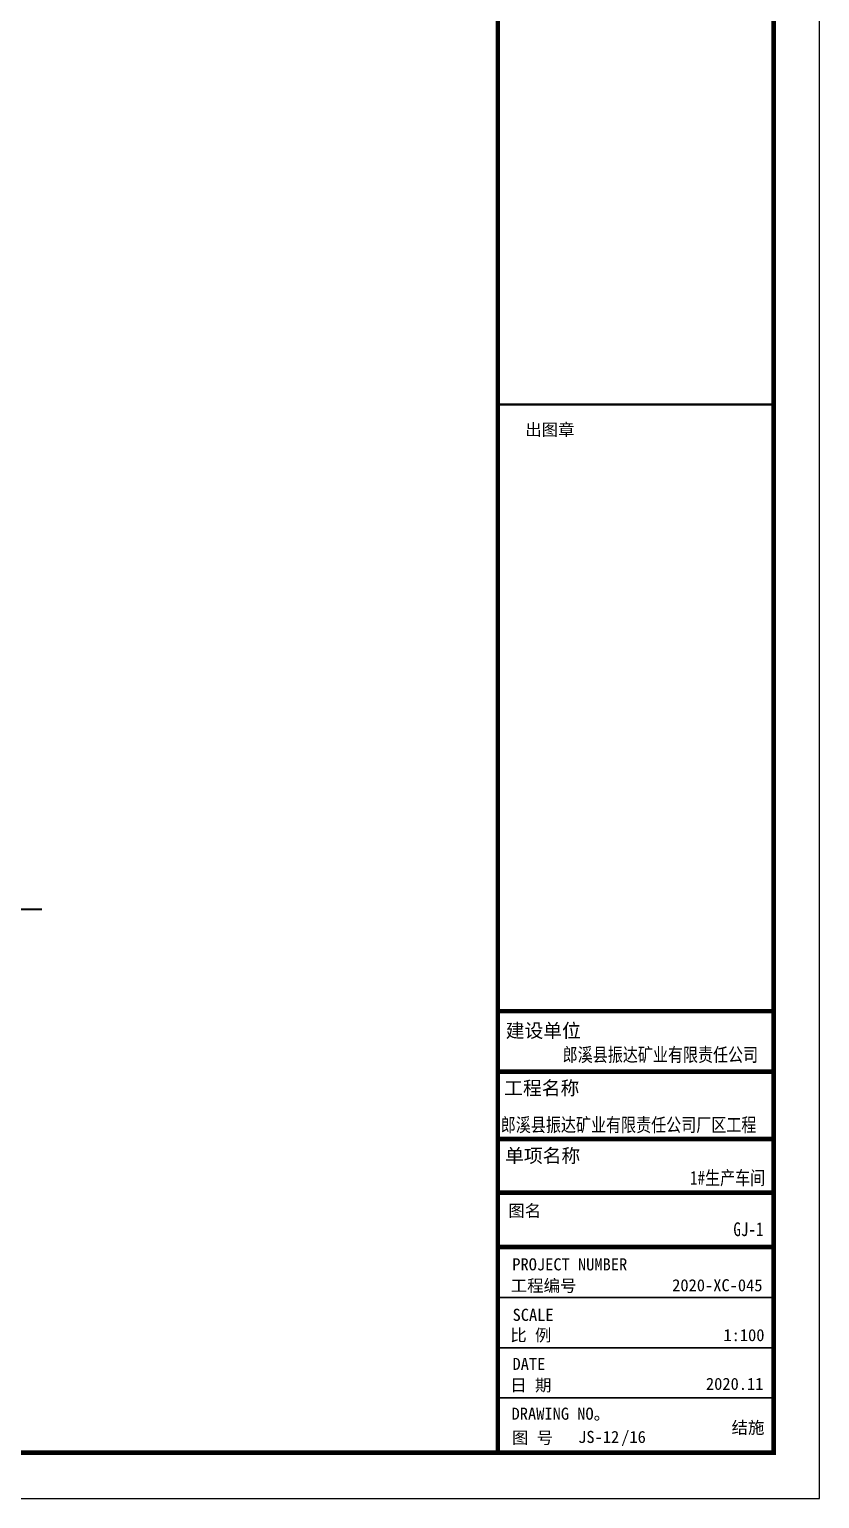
# Model space of a CAD drawing. Extents: x 69728788 to 150676229, y 15322671 to 43663798.
# Drawn here: x 75305369 to 75325164, y 19729393 to 19766204 of the extents above; entities that cross this region are included whole.
import ezdxf

# ---------------------------------------------------------------- set-up
doc = ezdxf.new("R2010")
doc.units = 0
doc.header["$LTSCALE"] = 1000
doc.header["$MEASUREMENT"] = 0
doc.layers.get('0').update_dxf_attribs({"linetype": 'CONTINUOUS'})
for name, color, linetype in [('PUB_TITLE', 4, 'CONTINUOUS'), ('TEXT', 7, 'CONTINUOUS'), ('图框', 253, 'CONTINUOUS')]:
    doc.layers.add(name, color=color, linetype=linetype)
doc.layers.add('次梁箍筋', color=1, linetype='CONTINUOUS', lineweight=40)
doc.styles.add('-黑体', font='simhei.ttf')
doc.styles.add('宋体', font='', dxfattribs={"width": 0.8})
doc.styles.add('黑体', font='simhei.ttf', dxfattribs={"width": 0.6, "height": 4.3})
doc.styles.get('宋体').set_extended_font_data('SimSun')

# ---------------------------------------------------------------- blocks, each defined once
blk = doc.blocks.new('11')
at = {"color": 7}
blk.add_line((76387052.2, 21115868.6, -220000), (76389304.7, 21115868.6, -220000), dxfattribs=at)

msp = doc.modelspace()

# ---------------------------------------------------------------- linework, layer by layer
at = {"layer": 'PUB_TITLE'}
msp.add_lwpolyline([(75107584.3, 19729392.8), (75325164.3, 19729392.8), (75325164.3, 19797702.8), (75107584.3, 19797702.8)], close=True, dxfattribs=at)
at = {"layer": 'PUB_TITLE', "const_width": 115}
msp.add_lwpolyline([(75110459.3, 19730542.8), (75324014.3, 19730542.8), (75324014.3, 19796552.8), (75110459.3, 19796552.8)], close=True, dxfattribs=at)
at = {"layer": '图框', "color": 4}
for points, const_width in [([(75324014.3, 19730542.8), (75317103.6, 19730542.8), (75317103.6, 19796552.8), (75324014.3, 19796552.8)], 113.4), ([(75317103.6, 19741604.8), (75323989.1, 19741604.8)], 114.5), ([(75317103.6, 19740090.3), (75323991.3, 19740090.3)], 114.5), ([(75317103.6, 19738403), (75324014.3, 19738403)], 114.5), ([(75317103.6, 19737056.6), (75324014.3, 19737056.6)], 114.5), ([(75317103.6, 19735694.4), (75324014.3, 19735694.4)], 114.5), ([(75317103.6, 19734430.7), (75324014.3, 19734430.7)], 46.4), ([(75317103.6, 19733169.2), (75324014.3, 19733169.2)], 46.4), ([(75317103.6, 19731917.3), (75324014.3, 19731917.3)], 46.4)]:
    msp.add_lwpolyline(points, dxfattribs=dict(at, const_width=const_width))
at = {"layer": '图框', "color": 0, "const_width": 57.5}
msp.add_lwpolyline([(75317103.6, 19756805.4), (75324014.3, 19756805.4)], dxfattribs=at)

# ---------------------------------------------------------------- block references
at = {"layer": '次梁箍筋', "xscale": 1.200000002980232, "yscale": 1.199999999254942, "zscale": 1.200000000011642}
msp.add_blockref('11', (-16361481.5, -5594877), dxfattribs=at)

# ---------------------------------------------------------------- texts
at = {"layer": 'TEXT', "color": 3, "style": '-黑体', "width": 0.8}
for s, height, p in [('郎溪县振达矿业有限责任公司', 345.172, (75318727.9, 19740342)), ('郎溪县振达矿业有限责任公司厂区工程', 345.172, (75317177.4, 19738585.4)), ('1#生产车间', 345.17, (75321917.8, 19737256.3)), ('GJ-1', 345.17, (75323004.6, 19735969.6, -15.9))]:
    msp.add_text(s, height=height, dxfattribs=at).set_placement(p)
at = {"layer": '图框', "color": 4}
for s, height, style, p in [('出图章', 302.39, '黑体', (75317788.1, 19756022.9)), ('建设单位', 345, '黑体', (75317301, 19740946.2)), ('工程名称', 345, '黑体', (75317262.8, 19739507)), ('单项名称', 345, '黑体', (75317285.8, 19737812.2)), ('图名', 302.39, '黑体', (75317365.4, 19736452.8)), ('工程编号', 302.39, '黑体', (75317424.6, 19734576.8)), ('2020-XC-045', 302.386, '宋体', (75321470.7, 19734587.3)), ('SCALE', 302.39, '黑体', (75317472.8, 19733846)), ('比 例', 302.39, '黑体', (75317414.5, 19733336.6)), ('1:100', 302.39, '宋体', (75322754.7, 19733337.8)), ('DATE', 302.39, '黑体', (75317471.2, 19732617.1)), ('日 期', 302.39, '黑体', (75317414.5, 19732084.6)), ('2020.11', 302.39, '宋体', (75322317, 19732117.1)), ('DRAWING NO。', 302.386, '黑体', (75317447.4, 19731369.6)), ('图 号', 302.39, '黑体', (75317457.4, 19730765.8))]:
    msp.add_text(s, height=height, dxfattribs=dict(at, style=style)).set_placement(p)
at = {"layer": '图框', "color": 0, "style": '黑体'}
msp.add_text('PROJECT NUMBER', height=302.386, dxfattribs=at).set_placement((75317465.4, 19735111.3))
at = {"layer": '图框', "color": 3, "style": '宋体'}
for s, p in [('结施', (75322958.5, 19731021.7)), ('JS-12', (75319115.9, 19730786.9)), ('/16', (75320194.3, 19730786.9))]:
    msp.add_text(s, height=302.39, dxfattribs=at).set_placement(p)

doc.saveas('drawing.dxf')
